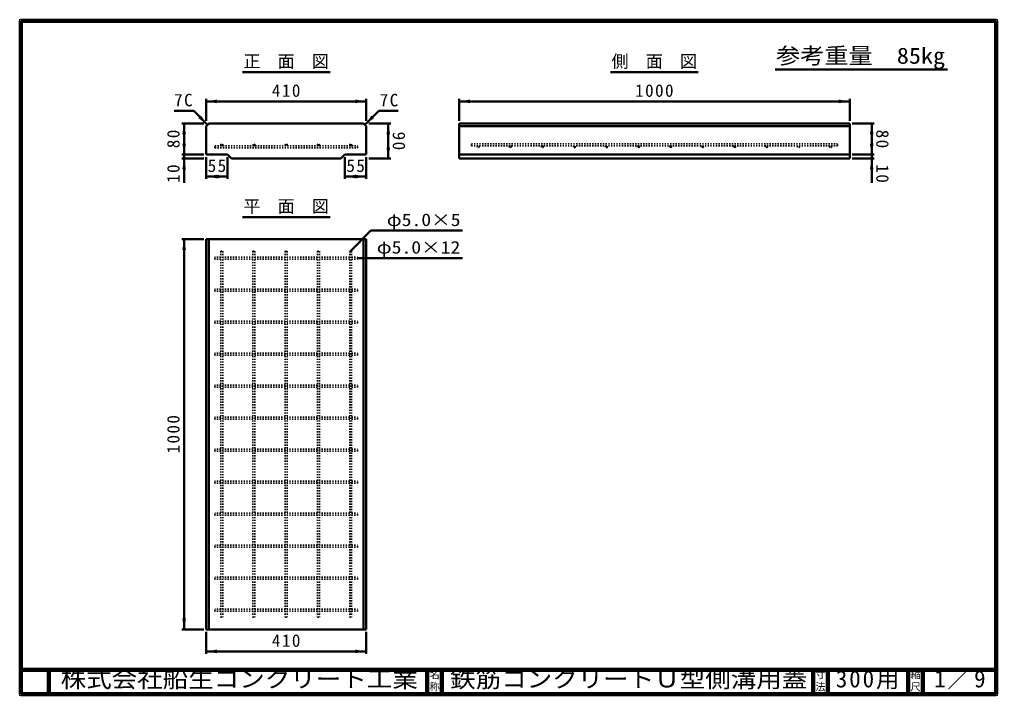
# Model space of a CAD drawing. Units: millimetres, scale not verified. Extents: x 100 to 4105, y 100 to 2870.
import ezdxf
from ezdxf.enums import TextEntityAlignment as Align

# ---------------------------------------------------------------- set-up
doc = ezdxf.new("R2010")
doc.units = ezdxf.units.MM
doc.header["$LTSCALE"] = 5
doc.linetypes.add('USER1', pattern=[2.2, 1, -1.2])
doc.layers.add('V-nasSTD', color=7, linetype='USER1', lineweight=35)
doc.styles.add('ＭＳ ゴシック', font='')
doc.styles.get('ＭＳ ゴシック').set_extended_font_data('MS Gothic')

msp = doc.modelspace()

# ---------------------------------------------------------------- hatches: boundary and pattern name
at = {"layer": 'V-nasSTD'}
for points in [[(909.047, 2542.106), (864.047, 2534.606), (909.047, 2527.106)], [(1475.047, 2527.106), (1520.047, 2534.606), (1475.047, 2542.106)], [(1945.047, 2542.106), (1900.047, 2534.606), (1945.047, 2527.106)], [(3455.047, 2527.106), (3500.047, 2534.606), (3455.047, 2542.106)], [(781.547, 2399.606), (774.047, 2444.606), (766.547, 2399.606)], [(843.13, 2476.129), (869.647, 2439.006), (832.524, 2465.522)], [(1540.963, 2476.129), (1514.447, 2439.006), (1551.57, 2465.522)], [(1602.547, 2399.606), (1610.047, 2444.606), (1617.547, 2399.606)], [(3582.547, 2399.606), (3590.047, 2444.606), (3597.547, 2399.606)], [(766.547, 2361.606), (774.047, 2316.606), (781.547, 2361.606)], [(1617.547, 2345.606), (1610.047, 2300.606), (1602.547, 2345.606)], [(3597.547, 2361.606), (3590.047, 2316.606), (3582.547, 2361.606)], [(781.547, 2255.606), (774.047, 2300.606), (766.547, 2255.606)], [(3582.547, 2255.606), (3590.047, 2300.606), (3597.547, 2255.606)], [(909.047, 2234.106), (864.047, 2226.606), (909.047, 2219.106)], [(907.047, 2219.106), (952.047, 2226.606), (907.047, 2234.106)], [(1477.047, 2234.106), (1432.047, 2226.606), (1477.047, 2219.106)], [(1475.047, 2219.106), (1520.047, 2226.606), (1475.047, 2234.106)], [(781.547, 1925.606), (774.047, 1970.606), (766.547, 1925.606)], [(766.547, 415.606), (774.047, 370.606), (781.547, 415.606)], [(909.047, 273.106), (864.047, 280.606), (909.047, 288.106)], [(1475.047, 288.106), (1520.047, 280.606), (1475.047, 273.106)]]:
    msp.add_hatch(color=256, dxfattribs=at).paths.add_polyline_path(points)

# ---------------------------------------------------------------- linework, layer by layer
at = {"layer": 'V-nasSTD', "linetype": 'Continuous', "lineweight": 100}
for p, q in [((105, 2865), (105, 105)), ((4100, 2865), (105, 2865)), ((4100, 105), (4100, 2865)), ((105, 205), (4100, 205)), ((220, 205), (220, 105)), ((1770, 205), (1770, 105)), ((1830, 205), (1830, 105)), ((3350, 205), (3350, 105)), ((3410, 205), (3410, 105)), ((3740, 205), (3740, 105)), ((3800, 205), (3800, 105)), ((105, 105), (4100, 105))]:
    msp.add_line(p, q, dxfattribs=at)
at = {"layer": 'V-nasSTD', "linetype": 'Continuous', "lineweight": 50}
for p, q in [((1012.547, 2654.606), (1371.547, 2654.606)), ((2520.547, 2654.606), (2879.547, 2654.606)), ((3194, 2664.753), (3900, 2664.753)), ((864.047, 2544.606), (864.047, 2454.606)), ((1520.047, 2534.606), (864.047, 2534.606)), ((1520.047, 2544.606), (1520.047, 2454.606)), ((1900.047, 2544.606), (1900.047, 2454.606)), ((3500.047, 2534.606), (1900.047, 2534.606)), ((3500.047, 2544.606), (3500.047, 2454.606)), ((813.078, 2495.574), (733.078, 2495.574)), ((869.647, 2439.006), (813.078, 2495.574)), ((1514.447, 2439.006), (1571.015, 2495.574)), ((1571.015, 2495.574), (1651.015, 2495.574)), ((854.047, 2444.606), (764.047, 2444.606)), ((774.047, 2444.606), (774.047, 2316.606)), ((864.047, 2433.406), (875.247, 2444.606)), ((1508.847, 2444.606), (875.247, 2444.606)), ((1508.847, 2444.606), (1520.047, 2433.406)), ((1530.047, 2444.606), (1620.047, 2444.606)), ((1610.047, 2444.606), (1610.047, 2300.606)), ((1900.047, 2444.606), (1900.047, 2300.606)), ((3500.047, 2444.606), (1900.047, 2444.606)), ((3500.047, 2300.606), (3500.047, 2444.606)), ((3510.047, 2444.606), (3600.047, 2444.606)), ((3590.047, 2444.606), (3590.047, 2316.606)), ((864.047, 2433.406), (864.047, 2316.606)), ((1520.047, 2316.606), (1520.047, 2433.406)), ((3500.047, 2433.406), (1900.047, 2433.406)), ((854.047, 2316.606), (764.047, 2316.606)), ((854.047, 2300.606), (764.047, 2300.606)), ((774.047, 2316.606), (774.047, 2300.606)), ((774.047, 2300.606), (774.047, 2200.606)), ((864.047, 2316.606), (952.047, 2316.606)), ((864.047, 2306.606), (864.047, 2216.606)), ((952.047, 2316.606), (968.047, 2300.606)), ((952.047, 2306.606), (952.047, 2216.606)), ((968.047, 2300.606), (1416.047, 2300.606)), ((1416.047, 2300.606), (1432.047, 2316.606)), ((1432.047, 2316.606), (1520.047, 2316.606)), ((1432.047, 2306.606), (1432.047, 2216.606)), ((1520.047, 2306.606), (1520.047, 2216.606)), ((1530.047, 2300.606), (1620.047, 2300.606)), ((1900.047, 2316.606), (3500.047, 2316.606)), ((1900.047, 2300.606), (3500.047, 2300.606)), ((3510.047, 2316.606), (3600.047, 2316.606)), ((3510.047, 2300.606), (3600.047, 2300.606)), ((3590.047, 2316.606), (3590.047, 2300.606)), ((3590.047, 2300.606), (3590.047, 2200.606)), ((864.047, 2226.606), (952.047, 2226.606)), ((1432.047, 2226.606), (1520.047, 2226.606)), ((1012.547, 2060.606), (1371.547, 2060.606)), ((1456.047, 1920.206), (1539.047, 2005.058)), ((1914.047, 2005.058), (1539.047, 2005.058)), ((764.047, 1970.606), (854.047, 1970.606)), ((774.047, 1970.606), (774.047, 370.606)), ((864.047, 1970.606), (864.047, 370.606)), ((1520.047, 1970.606), (864.047, 1970.606)), ((875.247, 370.606), (875.247, 1970.606)), ((1508.847, 370.606), (1508.847, 1970.606)), ((1520.047, 370.606), (1520.047, 1970.606)), ((1914.047, 1892.206), (1484.047, 1892.206)), ((764.047, 370.606), (854.047, 370.606)), ((864.047, 370.606), (1520.047, 370.606)), ((864.047, 270.606), (864.047, 360.606)), ((1520.047, 270.606), (1520.047, 360.606)), ((1520.047, 280.606), (864.047, 280.606))]:
    msp.add_line(p, q, dxfattribs=at)
at = {"layer": 'V-nasSTD'}
for p, q in [((900.047, 2344.606), (900.047, 2352.606)), ((900.047, 2352.606), (1484.047, 2352.606)), ((900.047, 2344.606), (1484.047, 2344.606)), ((1484.047, 2344.606), (1484.047, 2352.606)), ((1950.447, 2352.606), (1950.447, 2360.606)), ((1950.447, 2360.606), (3449.647, 2360.606)), ((1950.447, 2352.606), (3449.647, 2352.606)), ((3449.647, 2352.606), (3449.647, 2360.606)), ((900.047, 1888.206), (900.047, 1896.206)), ((924.047, 1896.206), (900.047, 1896.206)), ((924.047, 1888.206), (900.047, 1888.206)), ((924.047, 1920.206), (932.047, 1920.206)), ((924.047, 1920.206), (924.047, 421.006)), ((932.047, 1920.206), (932.047, 421.006)), ((1056.047, 1896.206), (932.047, 1896.206)), ((1056.047, 1888.206), (932.047, 1888.206)), ((1056.047, 1920.206), (1064.047, 1920.206)), ((1056.047, 1920.206), (1056.047, 421.006)), ((1064.047, 1920.206), (1064.047, 421.006)), ((1188.047, 1896.206), (1064.047, 1896.206)), ((1188.047, 1888.206), (1064.047, 1888.206)), ((1188.047, 1920.206), (1196.047, 1920.206)), ((1188.047, 1920.206), (1188.047, 421.006)), ((1196.047, 1920.206), (1196.047, 421.006)), ((1320.047, 1896.206), (1196.047, 1896.206)), ((1320.047, 1888.206), (1196.047, 1888.206)), ((1320.047, 1920.206), (1328.047, 1920.206)), ((1320.047, 1920.206), (1320.047, 421.006)), ((1328.047, 1920.206), (1328.047, 421.006)), ((1452.047, 1896.206), (1328.047, 1896.206)), ((1452.047, 1888.206), (1328.047, 1888.206)), ((1452.047, 1920.206), (1460.047, 1920.206)), ((1452.047, 1920.206), (1452.047, 421.006)), ((1460.047, 1920.206), (1460.047, 421.006)), ((1460.047, 1896.206), (1484.047, 1896.206)), ((1460.047, 1888.206), (1484.047, 1888.206)), ((1484.047, 1888.206), (1484.047, 1896.206)), ((900.047, 1757.006), (900.047, 1765.006)), ((924.047, 1765.006), (900.047, 1765.006)), ((1056.047, 1765.006), (932.047, 1765.006)), ((1188.047, 1765.006), (1064.047, 1765.006)), ((1320.047, 1765.006), (1196.047, 1765.006)), ((1452.047, 1765.006), (1328.047, 1765.006)), ((1460.047, 1765.006), (1484.047, 1765.006)), ((1484.047, 1757.006), (1484.047, 1765.006)), ((924.047, 1757.006), (900.047, 1757.006)), ((1056.047, 1757.006), (932.047, 1757.006)), ((1188.047, 1757.006), (1064.047, 1757.006)), ((1320.047, 1757.006), (1196.047, 1757.006)), ((1452.047, 1757.006), (1328.047, 1757.006)), ((1460.047, 1757.006), (1484.047, 1757.006)), ((900.047, 1625.806), (900.047, 1633.806)), ((924.047, 1633.806), (900.047, 1633.806)), ((924.047, 1625.806), (900.047, 1625.806)), ((1056.047, 1633.806), (932.047, 1633.806)), ((1056.047, 1625.806), (932.047, 1625.806)), ((1188.047, 1633.806), (1064.047, 1633.806)), ((1188.047, 1625.806), (1064.047, 1625.806)), ((1320.047, 1633.806), (1196.047, 1633.806)), ((1320.047, 1625.806), (1196.047, 1625.806)), ((1452.047, 1633.806), (1328.047, 1633.806)), ((1452.047, 1625.806), (1328.047, 1625.806)), ((1460.047, 1633.806), (1484.047, 1633.806)), ((1460.047, 1625.806), (1484.047, 1625.806)), ((1484.047, 1625.806), (1484.047, 1633.806)), ((900.047, 1494.606), (900.047, 1502.606)), ((924.047, 1502.606), (900.047, 1502.606)), ((924.047, 1494.606), (900.047, 1494.606)), ((1056.047, 1502.606), (932.047, 1502.606)), ((1056.047, 1494.606), (932.047, 1494.606)), ((1188.047, 1502.606), (1064.047, 1502.606)), ((1188.047, 1494.606), (1064.047, 1494.606)), ((1320.047, 1502.606), (1196.047, 1502.606)), ((1320.047, 1494.606), (1196.047, 1494.606)), ((1452.047, 1502.606), (1328.047, 1502.606)), ((1452.047, 1494.606), (1328.047, 1494.606)), ((1460.047, 1502.606), (1484.047, 1502.606)), ((1460.047, 1494.606), (1484.047, 1494.606)), ((1484.047, 1494.606), (1484.047, 1502.606)), ((900.047, 1363.406), (900.047, 1371.406)), ((924.047, 1371.406), (900.047, 1371.406)), ((924.047, 1363.406), (900.047, 1363.406)), ((1056.047, 1371.406), (932.047, 1371.406)), ((1056.047, 1363.406), (932.047, 1363.406)), ((1188.047, 1371.406), (1064.047, 1371.406)), ((1188.047, 1363.406), (1064.047, 1363.406)), ((1320.047, 1371.406), (1196.047, 1371.406)), ((1320.047, 1363.406), (1196.047, 1363.406)), ((1452.047, 1371.406), (1328.047, 1371.406)), ((1452.047, 1363.406), (1328.047, 1363.406)), ((1460.047, 1371.406), (1484.047, 1371.406)), ((1460.047, 1363.406), (1484.047, 1363.406)), ((1484.047, 1363.406), (1484.047, 1371.406)), ((900.047, 1232.206), (900.047, 1240.206)), ((924.047, 1240.206), (900.047, 1240.206)), ((924.047, 1232.206), (900.047, 1232.206)), ((1056.047, 1240.206), (932.047, 1240.206)), ((1056.047, 1232.206), (932.047, 1232.206)), ((1188.047, 1240.206), (1064.047, 1240.206)), ((1188.047, 1232.206), (1064.047, 1232.206)), ((1320.047, 1240.206), (1196.047, 1240.206)), ((1320.047, 1232.206), (1196.047, 1232.206)), ((1452.047, 1240.206), (1328.047, 1240.206)), ((1452.047, 1232.206), (1328.047, 1232.206)), ((1460.047, 1240.206), (1484.047, 1240.206)), ((1460.047, 1232.206), (1484.047, 1232.206)), ((1484.047, 1232.206), (1484.047, 1240.206)), ((900.047, 1101.006), (900.047, 1109.006)), ((924.047, 1109.006), (900.047, 1109.006)), ((924.047, 1101.006), (900.047, 1101.006)), ((1056.047, 1109.006), (932.047, 1109.006)), ((1056.047, 1101.006), (932.047, 1101.006)), ((1188.047, 1109.006), (1064.047, 1109.006)), ((1188.047, 1101.006), (1064.047, 1101.006)), ((1320.047, 1109.006), (1196.047, 1109.006)), ((1320.047, 1101.006), (1196.047, 1101.006)), ((1452.047, 1109.006), (1328.047, 1109.006)), ((1452.047, 1101.006), (1328.047, 1101.006)), ((1460.047, 1109.006), (1484.047, 1109.006)), ((1460.047, 1101.006), (1484.047, 1101.006)), ((1484.047, 1101.006), (1484.047, 1109.006)), ((900.047, 969.806), (900.047, 977.806)), ((924.047, 977.806), (900.047, 977.806)), ((924.047, 969.806), (900.047, 969.806)), ((1056.047, 977.806), (932.047, 977.806)), ((1056.047, 969.806), (932.047, 969.806)), ((1188.047, 977.806), (1064.047, 977.806)), ((1188.047, 969.806), (1064.047, 969.806)), ((1320.047, 977.806), (1196.047, 977.806)), ((1320.047, 969.806), (1196.047, 969.806)), ((1452.047, 977.806), (1328.047, 977.806)), ((1452.047, 969.806), (1328.047, 969.806)), ((1460.047, 977.806), (1484.047, 977.806)), ((1460.047, 969.806), (1484.047, 969.806)), ((1484.047, 969.806), (1484.047, 977.806)), ((900.047, 838.606), (900.047, 846.606)), ((924.047, 846.606), (900.047, 846.606)), ((1056.047, 846.606), (932.047, 846.606)), ((1188.047, 846.606), (1064.047, 846.606)), ((1320.047, 846.606), (1196.047, 846.606)), ((1452.047, 846.606), (1328.047, 846.606)), ((1460.047, 846.606), (1484.047, 846.606)), ((1484.047, 838.606), (1484.047, 846.606)), ((924.047, 838.606), (900.047, 838.606)), ((1056.047, 838.606), (932.047, 838.606)), ((1188.047, 838.606), (1064.047, 838.606)), ((1320.047, 838.606), (1196.047, 838.606)), ((1452.047, 838.606), (1328.047, 838.606)), ((1460.047, 838.606), (1484.047, 838.606)), ((900.047, 707.406), (900.047, 715.406)), ((924.047, 715.406), (900.047, 715.406)), ((924.047, 707.406), (900.047, 707.406)), ((1056.047, 715.406), (932.047, 715.406)), ((1056.047, 707.406), (932.047, 707.406)), ((1188.047, 715.406), (1064.047, 715.406)), ((1188.047, 707.406), (1064.047, 707.406)), ((1320.047, 715.406), (1196.047, 715.406)), ((1320.047, 707.406), (1196.047, 707.406)), ((1452.047, 715.406), (1328.047, 715.406)), ((1452.047, 707.406), (1328.047, 707.406)), ((1460.047, 715.406), (1484.047, 715.406)), ((1460.047, 707.406), (1484.047, 707.406)), ((1484.047, 707.406), (1484.047, 715.406)), ((900.047, 576.206), (900.047, 584.206)), ((924.047, 584.206), (900.047, 584.206)), ((924.047, 576.206), (900.047, 576.206)), ((1056.047, 584.206), (932.047, 584.206)), ((1056.047, 576.206), (932.047, 576.206)), ((1188.047, 584.206), (1064.047, 584.206)), ((1188.047, 576.206), (1064.047, 576.206)), ((1320.047, 584.206), (1196.047, 584.206)), ((1320.047, 576.206), (1196.047, 576.206)), ((1452.047, 584.206), (1328.047, 584.206)), ((1452.047, 576.206), (1328.047, 576.206)), ((1460.047, 584.206), (1484.047, 584.206)), ((1460.047, 576.206), (1484.047, 576.206)), ((1484.047, 576.206), (1484.047, 584.206)), ((900.047, 445.006), (900.047, 453.006)), ((924.047, 453.006), (900.047, 453.006)), ((924.047, 445.006), (900.047, 445.006)), ((1056.047, 453.006), (932.047, 453.006)), ((1056.047, 445.006), (932.047, 445.006)), ((1188.047, 453.006), (1064.047, 453.006)), ((1188.047, 445.006), (1064.047, 445.006)), ((1320.047, 453.006), (1196.047, 453.006)), ((1320.047, 445.006), (1196.047, 445.006)), ((1452.047, 453.006), (1328.047, 453.006)), ((1452.047, 445.006), (1328.047, 445.006)), ((1460.047, 453.006), (1484.047, 453.006)), ((1460.047, 445.006), (1484.047, 445.006)), ((1484.047, 445.006), (1484.047, 453.006)), ((924.047, 421.006), (932.047, 421.006)), ((1056.047, 421.006), (1064.047, 421.006)), ((1188.047, 421.006), (1196.047, 421.006)), ((1320.047, 421.006), (1328.047, 421.006)), ((1452.047, 421.006), (1460.047, 421.006))]:
    msp.add_line(p, q, dxfattribs=at)
at = {"layer": 'V-nasSTD', "linetype": 'Continuous', "lineweight": 13}
msp.add_lwpolyline([(100, 100), (100, 2870), (4105, 2870), (4105, 100)], close=True, dxfattribs=at)
at = {"layer": 'V-nasSTD'}
for centre in [(928.047, 2356.606), (1060.047, 2356.606), (1192.047, 2356.606), (1324.047, 2356.606), (1456.047, 2356.606), (1978.447, 2348.606), (2109.647, 2348.606), (2240.847, 2348.606), (2372.047, 2348.606), (2503.247, 2348.606), (2634.447, 2348.606), (2765.647, 2348.606), (2896.847, 2348.606), (3028.047, 2348.606), (3159.247, 2348.606), (3290.447, 2348.606), (3421.647, 2348.606)]:
    msp.add_circle(centre, 4, dxfattribs=at)

# ---------------------------------------------------------------- texts
at = {"layer": 'V-nasSTD', "style": 'ＭＳ ゴシック'}
for s, height, width, p in [('参考重量\u300085kg', 65.98, 1.1, (3198, 2754.753)), ('φ5.0×5', 51.32, 1.15, (1604.047, 2075.058)), ('φ5.0×12', 51.32, 1.15, (1563.047, 1962.206)), ('株式会社船生コンクリート工業', 69.65, 1.1, (268.25, 202.55)), ('鉄筋コンクリートＵ型側溝用蓋', 69.65, 1.1, (1863.25, 202.47))]:
    msp.add_text(s, height=height, dxfattribs=dict(at, width=width)).set_placement(p, align=Align.TOP_LEFT)
for s, height, p in [('正\u3000面\u3000図', 51.32, (1016.547, 2724.606)), ('側\u3000面\u3000図', 51.32, (2524.547, 2724.606)), ('平\u3000面\u3000図', 51.32, (1016.547, 2130.606)), ('名', 30.79, (1778.982, 200.999)), ('寸', 30.79, (3358.982, 200.999)), ('縮', 30.79, (3748.982, 200.999)), ('称', 30.79, (1778.976, 151.01)), ('法', 30.79, (3358.976, 151.01)), ('尺', 30.79, (3748.976, 151.01))]:
    msp.add_text(s, height=height, dxfattribs=at).set_placement(p, align=Align.TOP_LEFT)
at = {"layer": 'V-nasSTD', "attachment_point": 1, "style": 'ＭＳ ゴシック'}
for s, insert, char_height in [('\\T1.17;410', (1133.547, 2604.606), 51.32), ('\\T1.17;1000', (2621.047, 2604.606), 51.32), ('\\T1.17;7C', (733.078, 2565.574), 51.32), ('\\T1.17;7C', (1575.015, 2565.574), 51.32), ('\\T1.17;55', (870.54, 2296.606), 51.32), ('\\T1.17;55', (1438.54, 2296.606), 51.32), ('\\T1.17;410', (1133.547, 350.606), 51.32), ('\\T1.16;300用', (3442.75, 202.508), 69.65), ('\\T1.15;1／9', (3845.521, 202.582), 69.65)]:
    msp.add_mtext(s, dxfattribs=dict(at, insert=insert, char_height=char_height))
at = {"layer": 'V-nasSTD', "char_height": 51.32, "attachment_point": 1, "style": 'ＭＳ ゴシック'}
for s, insert, rotation in [('\\T1.17;80', (704.047, 2342.791), 90), ('\\T1.17;90', (1680.047, 2410.42), 270), ('\\T1.17;80', (3660.047, 2418.42), 270), ('\\T1.17;10', (704.047, 2200.606), 90), ('\\T1.17;10', (3660.047, 2276.606), 270), ('\\T1.17;1000', (704.047, 1091.606), 90)]:
    msp.add_mtext(s, dxfattribs=dict(at, insert=insert, rotation=rotation))

doc.saveas('drawing.dxf')
